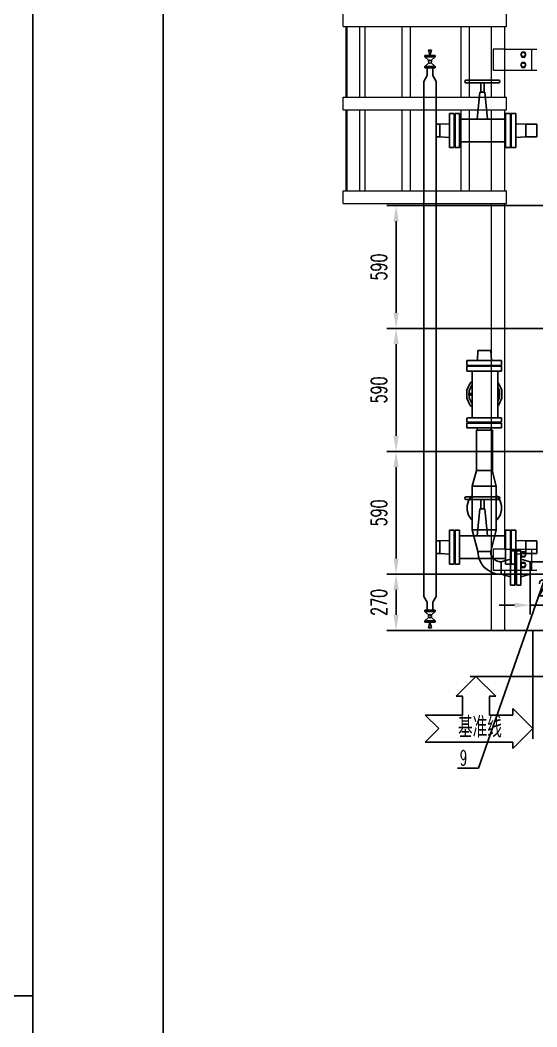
# Model space of a CAD drawing. Header units: millimetres. Extents: x 115735 to 194929, y 30422 to 45272.
# Drawn here: x 173842 to 176322, y 37698 to 42531 of the extents above; entities that cross this region are included whole.
import ezdxf

# ---------------------------------------------------------------- set-up
doc = ezdxf.new("R2010")
doc.units = ezdxf.units.MM
for name, color, linetype in [('09图框与明细表层', 4, 'Continuous'), ('2细线层', 4, 'Continuous'), ('DATA', 4, 'Continuous'), ('DIM', 3, 'Continuous')]:
    doc.layers.add(name, color=color, linetype=linetype)
doc.layers.add('ST_MA_EQUI', color=7, linetype='Continuous', lineweight=15)
doc.styles.add('HZFS', font='txt.shx', dxfattribs={"width": 0.67, "bigfont": 'HZFS.shx'})
doc.styles.add('JEREH', font='isocp.shx', dxfattribs={"width": 0.7, "bigfont": 'hzfs.shx'})
doc.styles.add('残雪', font='romans.shx', dxfattribs={"width": 0.5, "bigfont": 'hztxt.shx'})
doc.dimstyles.new('DIMSTD1-35', dxfattribs={"dimscale": 30, "dimtxt": 2.5, "dimasz": 2.5, "dimexe": 1.5, "dimexo": 0.5, "dimgap": 1.5, "dimtad": 1, "dimdec": 0, "dimrnd": 0.1, "dimdsep": 46, "dimtxsty": 'HZFS', "dimcen": 0, "dimclrd": 4, "dimclre": 4, "dimclrt": 4, "dimadec": 0, "dimazin": 0, "dimtfac": 0.5, "dimtdec": 4, "dimtmove": 0, "dimatfit": 3, "dimfxl": 1, "dimtolj": 1, "dimarcsym": 0})

# ---------------------------------------------------------------- blocks, each defined once
blk = doc.blocks.new('*D293')
at = {"color": 4, "lineweight": -2, "transparency": 16777216}
for p, q in [((176875.4, 39870.8), (175601.3, 39870.8)), ((175646.3, 39675.8), (175646.3, 39795.8)), ((176875.4, 39600.8), (175601.3, 39600.8))]:
    blk.add_line(p, q, dxfattribs=at)
at = {"color": 4, "transparency": 16777216}
for points in [[(175633.8, 39795.8), (175658.8, 39795.8), (175646.3, 39870.8)], [(175633.8, 39675.8), (175658.8, 39675.8), (175646.3, 39600.8)]]:
    blk.add_solid(points, dxfattribs=at)
at = {"layer": 'Defpoints', "color": 0, "transparency": 16777216}
for p in [(175646.3, 39870.8), (176890.4, 39870.8), (176890.4, 39600.8)]:
    blk.add_point(p, dxfattribs=at)
at = {"color": 4, "transparency": 16777216, "insert": (175563.8, 39735.8), "char_height": 75, "attachment_point": 5, "rotation": 90, "style": 'HZFS'}
blk.add_mtext('\\A1;270', dxfattribs=at)
blk = doc.blocks.new('*D294')
at = {"color": 4, "lineweight": -2, "transparency": 16777216}
for p, q in [((176944.4, 40460.3), (175601.3, 40460.3)), ((175646.3, 39945.8), (175646.3, 40385.3)), ((176944.4, 39870.8), (175601.3, 39870.8))]:
    blk.add_line(p, q, dxfattribs=at)
at = {"color": 4, "transparency": 16777216}
for points in [[(175633.8, 40385.3), (175658.8, 40385.3), (175646.3, 40460.3)], [(175633.8, 39945.8), (175658.8, 39945.8), (175646.3, 39870.8)]]:
    blk.add_solid(points, dxfattribs=at)
at = {"layer": 'Defpoints', "color": 0, "transparency": 16777216}
for p in [(175646.3, 40460.3), (176959.4, 40460.3), (176959.4, 39870.8)]:
    blk.add_point(p, dxfattribs=at)
at = {"color": 4, "transparency": 16777216, "insert": (175563.8, 40165.6), "char_height": 75, "attachment_point": 5, "rotation": 90, "style": 'HZFS'}
blk.add_mtext('\\A1;590', dxfattribs=at)
blk = doc.blocks.new('*D295')
at = {"color": 4, "lineweight": -2, "transparency": 16777216}
for p, q in [((176735.2, 41050.6), (175601.3, 41050.6)), ((175646.3, 40535.3), (175646.3, 40975.6)), ((176735.2, 40460.3), (175601.3, 40460.3))]:
    blk.add_line(p, q, dxfattribs=at)
at = {"color": 4, "transparency": 16777216}
for points in [[(175633.8, 40975.6), (175658.8, 40975.6), (175646.3, 41050.6)], [(175633.8, 40535.3), (175658.8, 40535.3), (175646.3, 40460.3)]]:
    blk.add_solid(points, dxfattribs=at)
at = {"layer": 'Defpoints', "color": 0, "transparency": 16777216}
for p in [(175646.3, 41050.6), (176750.2, 41050.6), (176750.2, 40460.3)]:
    blk.add_point(p, dxfattribs=at)
at = {"color": 4, "transparency": 16777216, "insert": (175563.8, 40755.5), "char_height": 75, "attachment_point": 5, "rotation": 90, "style": 'HZFS'}
blk.add_mtext('\\A1;590', dxfattribs=at)
blk = doc.blocks.new('*D296')
at = {"color": 4, "lineweight": -2, "transparency": 16777216}
for p, q in [((176954.6, 41640.8), (175601.3, 41640.8)), ((175646.3, 41125.6), (175646.3, 41565.8)), ((176954.6, 41050.6), (175601.3, 41050.6))]:
    blk.add_line(p, q, dxfattribs=at)
at = {"color": 4, "transparency": 16777216}
for points in [[(175633.8, 41565.8), (175658.8, 41565.8), (175646.3, 41640.8)], [(175633.8, 41125.6), (175658.8, 41125.6), (175646.3, 41050.6)]]:
    blk.add_solid(points, dxfattribs=at)
at = {"layer": 'Defpoints', "color": 0, "transparency": 16777216}
for p in [(175646.3, 41640.8), (176969.6, 41640.8), (176969.6, 41050.6)]:
    blk.add_point(p, dxfattribs=at)
at = {"color": 4, "transparency": 16777216, "insert": (175563.8, 41345.7), "char_height": 75, "attachment_point": 5, "rotation": 90, "style": 'HZFS'}
blk.add_mtext('\\A1;590', dxfattribs=at)
blk = doc.blocks.new('*D297')
at = {"color": 4, "lineweight": -2, "transparency": 16777216}
for p, q in [((176290.3, 39885.8), (176290.3, 39677.4)), ((176490.3, 39885.5), (176490.3, 39677.4)), ((176215.3, 39722.4), (176140.3, 39722.4)), ((176290.3, 39722.4), (176490.3, 39722.4)), ((176565.3, 39722.4), (176640.3, 39722.4))]:
    blk.add_line(p, q, dxfattribs=at)
at = {"color": 4, "transparency": 16777216}
for points in [[(176215.3, 39734.9), (176215.3, 39709.9), (176290.3, 39722.4)], [(176565.3, 39734.9), (176565.3, 39709.9), (176490.3, 39722.4)]]:
    blk.add_solid(points, dxfattribs=at)
at = {"layer": 'Defpoints', "color": 0, "transparency": 16777216}
for p in [(176290.3, 39900.8), (176490.3, 39900.5), (176490.3, 39722.4)]:
    blk.add_point(p, dxfattribs=at)
at = {"color": 4, "transparency": 16777216, "insert": (176390.3, 39804.9), "char_height": 75, "attachment_point": 5, "style": 'HZFS'}
blk.add_mtext('\\A1;200', dxfattribs=at)

msp = doc.modelspace()

# ---------------------------------------------------------------- linework, layer by layer
at = {"color": 8, "lineweight": -3, "ltscale": 10}
for p, q in [((175802.3, 42387.4), (175815.7, 42387.4)), ((175809, 42361.2), (175802.3, 42387.4)), ((175802.3, 42387.4), (175815.7, 42387.4)), ((175815.7, 42387.4), (175809, 42361.2)), ((175784.8, 42354.8), (175784.8, 42361.2)), ((175784.8, 42361.2), (175833.2, 42361.2)), ((175796.7, 42354.8), (175784.8, 42354.8)), ((175784.8, 42354.8), (175803.6, 42337)), ((175790.6, 42354.8), (175802.5, 42354.8)), ((175796.7, 42354.8), (175821.3, 42354.8)), ((175833.2, 42354.8), (175814.4, 42337)), ((175833.2, 42354.8), (175821.3, 42354.8)), ((175833.2, 42361.2), (175833.2, 42354.8)), ((175803.6, 42326.6), (175784.8, 42308.8)), ((175784.8, 42308.8), (175784.8, 42302.5)), ((175796.7, 42308.8), (175784.8, 42308.8)), ((175784.8, 42302.5), (175833.2, 42302.5)), ((175790.6, 42308.8), (175802.5, 42308.8)), ((175795.5, 42265.5), (175795.5, 42302.5)), ((175822.5, 42302.5), (175795.5, 42302.5)), ((175796.7, 42308.8), (175821.3, 42308.8)), ((175814.4, 42326.6), (175833.2, 42308.8)), ((175833.2, 42308.8), (175821.3, 42308.8)), ((175822.5, 42265.5), (175822.5, 42302.5)), ((175833.2, 42302.5), (175833.2, 42308.8)), ((175795.5, 42265.5), (175779, 42236.9)), ((175779, 42084.6), (175779, 42236.9)), ((175822.5, 42265.5), (175839, 42236.9)), ((175839, 42236.9), (175839, 40558.9)), ((175978.5, 42240.3), (175976.8, 42236)), ((175982.6, 42242), (175978.5, 42240.3)), ((175998.1, 42242), (175982.6, 42242)), ((176138.6, 42242), (175998.1, 42242)), ((176142.8, 42240.3), (176138.6, 42242)), ((176144.5, 42236), (176142.8, 42240.3)), ((175976.8, 42236), (175978.5, 42231.8)), ((175978.5, 42231.8), (175982.6, 42230)), ((175982.6, 42230), (176138.6, 42230)), ((176052.6, 42184.4), (176052.6, 42230)), ((176068.6, 42184.4), (176068.6, 42230)), ((176138.6, 42230), (176142.8, 42231.8)), ((176142.8, 42231.8), (176144.5, 42236)), ((176048.6, 42184.4), (176036.2, 42055.5)), ((176072.6, 42184.4), (176048.6, 42184.4)), ((176085, 42055.5), (176072.6, 42184.4)), ((175779, 39764.8), (175779, 42084.6)), ((175901.9, 42078.5), (175901.9, 42082.6)), ((175925, 42082.6), (175901.9, 42082.6)), ((175901.9, 42063.5), (175901.9, 42078.5)), ((175901.9, 42041.7), (175901.9, 42063.5)), ((175925, 42078.5), (175925, 42082.6)), ((175925, 42078.5), (175925, 42063.5)), ((175925, 42063.5), (175925, 42041.7)), ((175925, 42056.7), (175929.1, 42056.7)), ((175929.1, 42082.6), (175951, 42082.6)), ((175929.1, 42078.5), (175929.1, 42082.6)), ((175929.1, 42082.6), (175951, 42082.6)), ((175929.1, 42063.5), (175929.1, 42078.5)), ((175929.1, 42041.7), (175929.1, 42063.5)), ((175951, 42082.6), (175951, 41919)), ((176171.9, 42055.5), (175951, 42055.5)), ((176171.9, 41919), (176171.9, 42082.6)), ((176171.9, 42082.6), (176171.9, 42077.2)), ((176195, 42082.6), (176171.9, 42082.6)), ((176195, 42078.5), (176195, 42082.6)), ((176195, 42078.5), (176195, 42063.5)), ((176195, 42063.5), (176195, 42041.7)), ((176195, 42056.7), (176199.1, 42056.7)), ((176199.1, 42082.6), (176221, 42082.6)), ((176199.1, 42078.5), (176199.1, 42082.6)), ((176199.1, 42063.5), (176199.1, 42078.5)), ((176199.1, 42041.7), (176199.1, 42063.5)), ((176221, 42082.6), (176221, 42078.5)), ((176221, 42078.5), (176221, 42063.5)), ((176221, 42063.5), (176221, 42041.7)), ((175855.5, 42030.8), (175839, 42030.8)), ((175855.5, 42030.8), (175901.9, 42033.5)), ((175855.5, 42030.8), (175855.5, 41970.8)), ((175901.9, 42015.8), (175901.9, 42041.7)), ((175901.9, 41987.2), (175901.9, 42015.8)), ((175925, 42041.7), (175925, 42015.8)), ((175925, 42015.8), (175925, 41987.2)), ((175929.1, 42015.8), (175929.1, 42041.7)), ((175929.1, 41987.2), (175929.1, 42015.8)), ((176195, 42041.7), (176195, 42015.8)), ((176195, 42015.8), (176195, 41987.2)), ((176199.1, 42015.8), (176199.1, 42041.7)), ((176199.1, 41987.2), (176199.1, 42015.8)), ((176221, 42041.7), (176221, 42015.8)), ((176268.7, 42030.8), (176221, 42033.5)), ((176221, 42015.8), (176221, 41987.2)), ((176222.4, 42033.5), (176222.4, 42033.5)), ((176268.7, 41970.8), (176268.7, 42030.8)), ((176321.9, 42030.8), (176268.7, 42030.8)), ((176268.7, 42024.8), (176268.7, 42030.8)), ((176268.7, 42024.8), (176268.7, 42030.8)), ((176268.7, 42018.8), (176268.7, 42024.8)), ((176268.7, 42018.8), (176268.7, 42024.8)), ((176268.7, 42012.8), (176268.7, 42018.8)), ((176268.7, 42012.8), (176268.7, 42018.8)), ((176268.7, 42006.8), (176268.7, 42012.8)), ((176268.7, 42006.8), (176268.7, 42012.8)), ((176268.7, 42000.8), (176268.7, 42006.8)), ((176268.7, 42000.8), (176268.7, 42006.8)), ((176268.7, 41994.8), (176268.7, 42000.8)), ((176268.7, 41994.8), (176268.7, 42000.8)), ((176321.9, 42030.8), (176321.9, 41970.8)), ((175855.5, 41970.8), (175839, 41970.8)), ((175855.5, 41970.8), (175901.9, 41968.1)), ((175901.9, 41959.9), (175901.9, 41987.2)), ((175901.9, 41938.1), (175901.9, 41959.9)), ((175925, 41987.2), (175925, 41959.9)), ((175925, 41959.9), (175925, 41938.1)), ((175929.1, 41959.9), (175929.1, 41987.2)), ((175929.1, 41938.1), (175929.1, 41959.9)), ((176195, 41987.2), (176195, 41959.9)), ((176195, 41959.9), (176195, 41938.1)), ((176199.1, 41959.9), (176199.1, 41987.2)), ((176199.1, 41938.1), (176199.1, 41959.9)), ((176221, 41987.2), (176221, 41959.9)), ((176221, 41968.1), (176268.7, 41970.8)), ((176221, 41959.9), (176221, 41938.1)), ((176268.7, 41988.8), (176268.7, 41994.8)), ((176268.7, 41988.8), (176268.7, 41994.8)), ((176268.7, 41982.8), (176268.7, 41988.8)), ((176268.7, 41982.8), (176268.7, 41988.8)), ((176268.7, 41976.8), (176268.7, 41982.8)), ((176268.7, 41976.8), (176268.7, 41982.8)), ((176268.7, 41970.8), (176268.7, 41976.8)), ((176268.7, 41970.8), (176268.7, 41976.8)), ((176321.9, 41970.8), (176268.7, 41970.8)), ((175901.9, 41924.5), (175901.9, 41938.1)), ((175901.9, 41919), (175901.9, 41924.5)), ((175925, 41919), (175901.9, 41919)), ((175929.1, 41946.3), (175925, 41946.3)), ((175925, 41938.1), (175925, 41924.5)), ((175925, 41924.5), (175925, 41919)), ((175929.1, 41924.5), (175929.1, 41938.1)), ((175929.1, 41924.5), (175929.1, 41919)), ((175929.1, 41919), (175951, 41919)), ((176171.9, 41946.1), (175951, 41946.1)), ((176195, 41919), (176171.9, 41919)), ((176199.1, 41946.3), (176195, 41946.3)), ((176195, 41938.1), (176195, 41924.5)), ((176195, 41924.5), (176195, 41919)), ((176199.1, 41924.5), (176199.1, 41938.1)), ((176199.1, 41924.5), (176199.1, 41919)), ((176199.1, 41919), (176221, 41919)), ((176221, 41938.1), (176221, 41924.5)), ((176221, 41924.5), (176221, 41919)), ((175839, 39764.8), (175839, 40558.9)), ((175978.5, 40240.3), (175976.8, 40236)), ((175976.8, 40236), (175978.5, 40231.8)), ((175982.6, 40242), (175978.5, 40240.3)), ((175978.5, 40231.8), (175982.6, 40230)), ((175998.1, 40242), (175982.6, 40242)), ((175982.6, 40230), (176138.6, 40230)), ((176138.6, 40242), (175998.1, 40242)), ((176052.6, 40184.4), (176052.6, 40230)), ((176068.6, 40184.4), (176068.6, 40230)), ((176142.8, 40240.3), (176138.6, 40242)), ((176138.6, 40230), (176142.8, 40231.8)), ((176144.5, 40236), (176142.8, 40240.3)), ((176142.8, 40231.8), (176144.5, 40236)), ((176048.6, 40184.4), (176036.2, 40055.5)), ((176072.6, 40184.4), (176048.6, 40184.4)), ((176085, 40055.5), (176072.6, 40184.4)), ((175901.9, 40078.6), (175901.9, 40082.6)), ((175925, 40082.6), (175901.9, 40082.6)), ((175901.9, 40063.6), (175901.9, 40078.6)), ((175901.9, 40041.7), (175901.9, 40063.6)), ((175925, 40078.6), (175925, 40082.6)), ((175925, 40078.6), (175925, 40063.6)), ((175925, 40063.6), (175925, 40041.7)), ((175929.1, 40082.6), (175951, 40082.6)), ((175929.1, 40078.6), (175929.1, 40082.6)), ((175929.1, 40082.6), (175951, 40082.6)), ((175929.1, 40063.6), (175929.1, 40078.6)), ((175929.1, 40041.7), (175929.1, 40063.6)), ((175951, 40082.6), (175951, 39919)), ((176171.9, 39919), (176171.9, 40082.6)), ((176171.9, 40082.6), (176171.9, 40077.2)), ((176195, 40082.6), (176171.9, 40082.6)), ((176195, 40078.6), (176195, 40082.6)), ((176195, 40078.6), (176195, 40063.6)), ((176195, 40063.6), (176195, 40041.7)), ((176199.1, 40082.6), (176221, 40082.6)), ((176199.1, 40078.6), (176199.1, 40082.6)), ((176199.1, 40063.6), (176199.1, 40078.6)), ((176199.1, 40041.7), (176199.1, 40063.6)), ((176221, 40082.6), (176221, 40078.6)), ((176221, 40078.6), (176221, 40063.6)), ((176221, 40063.6), (176221, 40041.7)), ((175855.5, 40030.8), (175839, 40030.8)), ((175855.5, 40030.8), (175901.9, 40033.6)), ((175855.5, 40030.8), (175855.5, 39970.8)), ((175901.9, 40015.8), (175901.9, 40041.7)), ((175901.9, 39987.2), (175901.9, 40015.8)), ((175925, 40056.7), (175929.1, 40056.7)), ((175925, 40041.7), (175925, 40015.8)), ((175925, 40015.8), (175925, 39987.2)), ((175929.1, 40015.8), (175929.1, 40041.7)), ((175929.1, 39987.2), (175929.1, 40015.8)), ((176171.9, 40055.5), (175951, 40055.5)), ((176195, 40056.7), (176199.1, 40056.7)), ((176195, 40041.7), (176195, 40015.8)), ((176195, 40015.8), (176195, 39987.2)), ((176199.1, 40015.8), (176199.1, 40041.7)), ((176199.1, 39987.2), (176199.1, 40015.8)), ((176221, 40041.7), (176221, 40015.8)), ((176268.7, 40030.8), (176221, 40033.6)), ((176221, 40015.8), (176221, 39987.2)), ((176222.4, 40033.6), (176222.4, 40033.5)), ((176268.7, 39970.8), (176268.7, 40030.8)), ((176321.9, 40030.8), (176268.7, 40030.8)), ((176268.7, 40024.8), (176268.7, 40030.8)), ((176268.7, 40024.8), (176268.7, 40030.8)), ((176268.7, 40018.8), (176268.7, 40024.8)), ((176268.7, 40018.8), (176268.7, 40024.8)), ((176268.7, 40012.8), (176268.7, 40018.8)), ((176268.7, 40012.8), (176268.7, 40018.8)), ((176321.9, 40030.8), (176321.9, 39970.8)), ((175855.5, 39970.8), (175839, 39970.8)), ((175855.5, 39970.8), (175901.9, 39968.1)), ((175901.9, 39959.9), (175901.9, 39987.2)), ((175925, 39987.2), (175925, 39959.9)), ((175929.1, 39959.9), (175929.1, 39987.2)), ((176195, 39987.2), (176195, 39959.9)), ((176199.1, 39959.9), (176199.1, 39987.2)), ((176221, 39987.2), (176221, 39946.8)), ((176221, 39968.1), (176268.7, 39970.8)), ((176268.7, 40006.8), (176268.7, 40012.8)), ((176268.7, 40006.8), (176268.7, 40012.8)), ((176268.7, 40000.8), (176268.7, 40006.8)), ((176268.7, 40000.8), (176268.7, 40006.8)), ((176268.7, 39994.8), (176268.7, 40000.8)), ((176268.7, 39994.8), (176268.7, 40000.8)), ((176268.7, 39988.8), (176268.7, 39994.8)), ((176268.7, 39988.8), (176268.7, 39994.8)), ((176268.7, 39982.8), (176268.7, 39988.8)), ((176268.7, 39982.8), (176268.7, 39988.8)), ((176268.7, 39976.8), (176268.7, 39982.8)), ((176268.7, 39976.8), (176268.7, 39982.8)), ((176268.7, 39970.8), (176268.7, 39976.8)), ((176268.7, 39970.8), (176268.7, 39976.8)), ((176321.9, 39970.8), (176268.7, 39970.8)), ((175901.9, 39938.1), (175901.9, 39959.9)), ((175901.9, 39924.5), (175901.9, 39938.1)), ((175901.9, 39919), (175901.9, 39924.5)), ((175925, 39919), (175901.9, 39919)), ((175925, 39959.9), (175925, 39938.1)), ((175929.1, 39946.3), (175925, 39946.3)), ((175925, 39938.1), (175925, 39924.5)), ((175925, 39924.5), (175925, 39919)), ((175929.1, 39938.1), (175929.1, 39959.9)), ((175929.1, 39924.5), (175929.1, 39938.1)), ((175929.1, 39924.5), (175929.1, 39919)), ((175929.1, 39919), (175951, 39919)), ((176171.9, 39946.1), (175951, 39946.1)), ((176195, 39919), (176171.9, 39919)), ((176195, 39959.9), (176195, 39938.1)), ((176199.1, 39946.3), (176195, 39946.3)), ((176199.1, 39938.1), (176199.1, 39959.9)), ((176199.1, 39924.5), (176199.1, 39938.1)), ((176199.1, 39924.5), (176199.1, 39919)), ((176199.1, 39919), (176221, 39919)), ((175795.5, 39736.2), (175779, 39764.8)), ((175795.5, 39736.2), (175795.5, 39699.2)), ((175822.5, 39736.2), (175839, 39764.8)), ((175822.5, 39736.2), (175822.5, 39699.2)), ((175784.8, 39699.2), (175833.2, 39699.2)), ((175784.8, 39692.9), (175784.8, 39699.2)), ((175796.7, 39692.9), (175784.8, 39692.9)), ((175803.6, 39675), (175784.8, 39692.9)), ((175790.6, 39692.9), (175802.5, 39692.9)), ((175822.5, 39699.2), (175795.5, 39699.2)), ((175796.7, 39692.9), (175821.3, 39692.9)), ((175814.4, 39675), (175833.2, 39692.9)), ((175833.2, 39692.9), (175821.3, 39692.9)), ((175833.2, 39699.2), (175833.2, 39692.9)), ((175784.8, 39646.8), (175803.6, 39664.7)), ((175796.7, 39646.8), (175784.8, 39646.8)), ((175784.8, 39646.8), (175784.8, 39640.5)), ((175784.8, 39640.5), (175833.2, 39640.5)), ((175790.6, 39646.8), (175802.5, 39646.8)), ((175796.7, 39646.8), (175821.3, 39646.8)), ((175809, 39640.5), (175802.3, 39614.3)), ((175815.7, 39614.3), (175809, 39640.5)), ((175833.2, 39646.8), (175814.4, 39664.7)), ((175833.2, 39646.8), (175821.3, 39646.8)), ((175833.2, 39640.5), (175833.2, 39646.8)), ((175802.3, 39614.3), (175815.7, 39614.3)), ((175802.3, 39614.3), (175815.7, 39614.3))]:
    msp.add_line(p, q, dxfattribs=at)
at = {"color": 0, "lineweight": -3, "ltscale": 10}
for p, q in [((176039, 40944.5), (176036.5, 40896.7)), ((176045.1, 40944.5), (176039, 40944.5)), ((176045.1, 40944.5), (176039, 40944.5)), ((176051.2, 40944.5), (176045.1, 40944.5)), ((176051.2, 40944.5), (176045.1, 40944.5)), ((176057.3, 40944.5), (176051.2, 40944.5)), ((176057.3, 40944.5), (176051.2, 40944.5)), ((176063.5, 40944.5), (176057.3, 40944.5)), ((176063.5, 40944.5), (176057.3, 40944.5)), ((176069.6, 40944.5), (176063.5, 40944.5)), ((176069.6, 40944.5), (176063.5, 40944.5)), ((176075.7, 40944.5), (176069.6, 40944.5)), ((176075.7, 40944.5), (176069.6, 40944.5)), ((176081.8, 40944.5), (176075.7, 40944.5)), ((176081.8, 40944.5), (176075.7, 40944.5)), ((176088, 40944.5), (176081.8, 40944.5)), ((176088, 40944.5), (176081.8, 40944.5)), ((176094.1, 40944.5), (176088, 40944.5)), ((176094.1, 40944.5), (176088, 40944.5)), ((176100.2, 40944.5), (176094.1, 40944.5)), ((176100.2, 40944.5), (176094.1, 40944.5)), ((176103.9, 40896.7), (176100.2, 40944.5)), ((175986.3, 40873.4), (175986.3, 40896.7)), ((175986.3, 40896.7), (175990, 40896.7)), ((175990, 40896.7), (175999.8, 40896.7)), ((175999.8, 40896.7), (176015.7, 40896.7)), ((176015.7, 40896.7), (176035.3, 40896.7)), ((176035.3, 40896.7), (176058.6, 40896.7)), ((176058.6, 40896.7), (176063.5, 40896.7)), ((176063.5, 40896.7), (176081.8, 40896.7)), ((176081.8, 40896.7), (176105.1, 40896.7)), ((176105.1, 40896.7), (176124.7, 40896.7)), ((176124.7, 40896.7), (176140.6, 40896.7)), ((176140.6, 40896.7), (176150.4, 40896.7)), ((176150.4, 40896.7), (176152.9, 40896.7)), ((176152.9, 40873.4), (176152.9, 40896.7)), ((175990, 40873.4), (175986.3, 40873.4)), ((175990, 40869.8), (175986.3, 40869.8)), ((175986.3, 40869.8), (175986.3, 40846.5)), ((176035.3, 40846.5), (175986.3, 40846.5)), ((175999.8, 40873.4), (175990, 40873.4)), ((175990, 40869.8), (175999.8, 40869.8)), ((176015.7, 40873.4), (175999.8, 40873.4)), ((175999.8, 40869.8), (176015.7, 40869.8)), ((176011.5, 40846.5), (176011.5, 40622.4)), ((176013.3, 40869.8), (176013.3, 40873.4)), ((176035.3, 40873.4), (176015.7, 40873.4)), ((176015.7, 40869.8), (176035.3, 40869.8)), ((176058.6, 40873.4), (176035.3, 40873.4)), ((176035.3, 40869.8), (176058.6, 40869.8)), ((176058.6, 40846.5), (176035.3, 40846.5)), ((176063.5, 40873.4), (176058.6, 40873.4)), ((176058.6, 40869.8), (176063.5, 40869.8)), ((176063.5, 40846.5), (176058.6, 40846.5)), ((176081.8, 40873.4), (176063.5, 40873.4)), ((176063.5, 40869.8), (176081.8, 40869.8)), ((176081.8, 40846.5), (176063.5, 40846.5)), ((176105.1, 40873.4), (176081.8, 40873.4)), ((176081.8, 40869.8), (176105.1, 40869.8)), ((176105.1, 40846.5), (176081.8, 40846.5)), ((176124.7, 40873.4), (176105.1, 40873.4)), ((176105.1, 40869.8), (176124.7, 40869.8)), ((176124.7, 40846.5), (176105.1, 40846.5)), ((176140.6, 40873.4), (176124.7, 40873.4)), ((176124.7, 40869.8), (176140.6, 40869.8)), ((176140.6, 40846.5), (176124.7, 40846.5)), ((176125.9, 40873.4), (176125.9, 40869.8)), ((176133.8, 40846.5), (176133.8, 40622.4)), ((176150.4, 40873.4), (176140.6, 40873.4)), ((176140.6, 40869.8), (176150.4, 40869.8)), ((176150.4, 40846.5), (176140.6, 40846.5)), ((176150.4, 40873.4), (176152.9, 40873.4)), ((176150.4, 40869.8), (176152.9, 40869.8)), ((176150.4, 40846.5), (176151.6, 40846.5)), ((176152.9, 40869.8), (176152.9, 40846.5)), ((176002.2, 40788.8), (175985.6, 40754.2)), ((176011.5, 40796.2), (176002.2, 40788.8)), ((176137, 40788.8), (176133.8, 40791.3)), ((176153.6, 40754.2), (176137, 40788.8)), ((175985.6, 40715.9), (175985.6, 40754.2)), ((175985.6, 40754.2), (175985.6, 40715.9)), ((175986.7, 40756.6), (175989.7, 40762.9)), ((175997.1, 40738.9), (175996.2, 40737.9)), ((175996.2, 40737.9), (175997.1, 40738.9)), ((176011.5, 40781.4), (175997.1, 40751.6)), ((175998.5, 40754.6), (175997.1, 40751.6)), ((175997.1, 40751.6), (175997.1, 40738.9)), ((175997.1, 40751.6), (175997.1, 40738.9)), ((175997.1, 40738.9), (176011.5, 40738.9)), ((175997.1, 40738.9), (176011.5, 40738.9)), ((176133.8, 40768.7), (176142.1, 40751.6)), ((176142.1, 40738.9), (176133.8, 40738.9)), ((176133.8, 40738.9), (176142.1, 40738.9)), ((176142.1, 40751.6), (176135.4, 40765.4)), ((176142.1, 40738.9), (176142.1, 40751.6)), ((176142.1, 40751.6), (176142.1, 40738.9)), ((176143, 40737.9), (176142.1, 40738.9)), ((176142.1, 40738.9), (176143, 40737.9)), ((176148.2, 40765.4), (176153.6, 40754.2)), ((176153.6, 40754.2), (176153.6, 40715.9)), ((176153.6, 40715.9), (176153.6, 40754.2)), ((176002.2, 40681.3), (175985.6, 40715.9)), ((175986.7, 40713.5), (175989.7, 40707.3)), ((175996.2, 40737.9), (175995.7, 40735.1)), ((175995.7, 40735.1), (175996.2, 40737.9)), ((175995.7, 40735.1), (175996.2, 40732.2)), ((175996.2, 40732.2), (175995.7, 40735.1)), ((175996.2, 40732.2), (175997.1, 40731.3)), ((175997.1, 40731.3), (175996.2, 40732.2)), ((175997.1, 40718.5), (175997.1, 40731.3)), ((175997.1, 40731.3), (176011.5, 40731.3)), ((175997.1, 40718.5), (175997.1, 40731.3)), ((175997.1, 40731.3), (176011.5, 40731.3)), ((176011.5, 40688.7), (175997.1, 40718.5)), ((175998.5, 40715.5), (175997.1, 40718.5)), ((176133.8, 40731.3), (176142.1, 40731.3)), ((176142.1, 40731.3), (176133.8, 40731.3)), ((176133.8, 40701.4), (176142.1, 40718.5)), ((176142.1, 40718.5), (176135.4, 40704.8)), ((176153.6, 40715.9), (176137, 40681.3)), ((176142.1, 40731.3), (176143, 40732.2)), ((176143, 40732.2), (176142.1, 40731.3)), ((176142.1, 40718.5), (176142.1, 40731.3)), ((176142.1, 40731.3), (176142.1, 40718.5)), ((176143.5, 40735.1), (176143, 40737.9)), ((176143, 40737.9), (176143.5, 40735.1)), ((176143, 40732.2), (176143.5, 40735.1)), ((176143.5, 40735.1), (176143, 40732.2)), ((176148.2, 40704.8), (176153.6, 40715.9)), ((176011.5, 40674), (176002.2, 40681.3)), ((176137, 40681.3), (176133.8, 40678.9)), ((175986.3, 40600.4), (175986.3, 40622.4)), ((175999.8, 40600.4), (175986.3, 40600.4)), ((175990, 40595.5), (175986.3, 40595.5)), ((175986.3, 40595.5), (175986.3, 40573.4)), ((175997.8, 40622.4), (175988.8, 40622.4)), ((175990, 40622.4), (175999.8, 40622.4)), ((175990, 40622.4), (175991.2, 40622.4)), ((175990, 40595.5), (175999.8, 40595.5)), ((176006.9, 40622.4), (175997.8, 40622.4)), ((175999.8, 40622.4), (176015.7, 40622.4)), ((176015.7, 40600.4), (175999.8, 40600.4)), ((175999.8, 40595.5), (176015.7, 40595.5)), ((176016, 40622.4), (176006.9, 40622.4)), ((176013.3, 40595.5), (176013.3, 40600.4)), ((176015.7, 40622.4), (176035.3, 40622.4)), ((176035.3, 40600.4), (176015.7, 40600.4)), ((176015.7, 40595.5), (176035.3, 40595.5)), ((176025, 40622.4), (176016, 40622.4)), ((176034.1, 40622.4), (176025, 40622.4)), ((176043.1, 40622.4), (176034.1, 40622.4)), ((176035.3, 40622.4), (176058.6, 40622.4)), ((176058.6, 40600.4), (176035.3, 40600.4)), ((176035.3, 40595.5), (176058.6, 40595.5)), ((176052.2, 40622.4), (176043.1, 40622.4)), ((176061.3, 40622.4), (176052.2, 40622.4)), ((176058.6, 40622.4), (176081.8, 40622.4)), ((176081.8, 40600.4), (176058.6, 40600.4)), ((176058.6, 40595.5), (176081.8, 40595.5)), ((176070.3, 40622.4), (176061.3, 40622.4)), ((176079.4, 40622.4), (176070.3, 40622.4)), ((176081.8, 40622.4), (176105.1, 40622.4)), ((176105.1, 40600.4), (176081.8, 40600.4)), ((176081.8, 40595.5), (176105.1, 40595.5)), ((176105.1, 40622.4), (176124.7, 40622.4)), ((176124.7, 40600.4), (176105.1, 40600.4)), ((176105.1, 40595.5), (176124.7, 40595.5)), ((176124.7, 40622.4), (176140.6, 40622.4)), ((176140.6, 40600.4), (176124.7, 40600.4)), ((176124.7, 40595.5), (176140.6, 40595.5)), ((176125.9, 40600.4), (176125.9, 40595.5)), ((176140.6, 40622.4), (176150.4, 40622.4)), ((176150.4, 40600.4), (176140.6, 40600.4)), ((176140.6, 40595.5), (176150.4, 40595.5)), ((176150.4, 40622.4), (176151.6, 40622.4)), ((176150.4, 40600.4), (176152.9, 40600.4)), ((176150.4, 40595.5), (176152.9, 40595.5)), ((176152.9, 40600.4), (176152.9, 40622.4)), ((176152.9, 40595.5), (176152.9, 40573.4)), ((175990, 40573.4), (175986.3, 40573.4)), ((175999.8, 40573.4), (175990, 40573.4)), ((176015.7, 40573.4), (175999.8, 40573.4)), ((176035.3, 40573.4), (176015.7, 40573.4)), ((176031.6, 40562.4), (176108.8, 40562.4)), ((176031.6, 40562.4), (176036.2, 40562.4)), ((176031.6, 40558.7), (176031.6, 40562.4)), ((176031.6, 40546.5), (176031.6, 40558.7)), ((176031.6, 40526.9), (176031.6, 40546.5)), ((176057.3, 40573.4), (176034.1, 40573.4)), ((176035.3, 40573.4), (176036.2, 40562.4)), ((176080.6, 40573.4), (176057.3, 40573.4)), ((176103.9, 40573.4), (176080.6, 40573.4)), ((176102.1, 40562.4), (176102.7, 40573.4)), ((176102.1, 40562.4), (176108.8, 40562.4)), ((176124.7, 40573.4), (176103.9, 40573.4)), ((176108.8, 40562.4), (176108.8, 40369.1)), ((176140.6, 40573.4), (176124.7, 40573.4)), ((176150.4, 40573.4), (176140.6, 40573.4)), ((176152.9, 40573.4), (176150.4, 40573.4)), ((176031.6, 40503.6), (176031.6, 40526.9)), ((176031.6, 40475.5), (176031.6, 40503.6)), ((176031.6, 40447.3), (176031.6, 40475.5)), ((176031.6, 40419.2), (176031.6, 40447.3)), ((176031.6, 40395.9), (176031.6, 40419.2)), ((176012, 40294.3), (176031.6, 40369.1)), ((176031.6, 40376.3), (176031.6, 40395.9)), ((176031.6, 40369.1), (176031.6, 40376.3)), ((176031.6, 40369.1), (176108.8, 40369.1)), ((176127.1, 40294.3), (176107.6, 40369.1)), ((176012, 40131.4), (176012, 40294.3)), ((176025.5, 40294.3), (176012, 40294.3)), ((176015.7, 40294.3), (176025.5, 40294.3)), ((176025.5, 40294.3), (176041.4, 40294.3)), ((176036.5, 40294.3), (176025.5, 40294.3)), ((176047.6, 40294.3), (176036.5, 40294.3)), ((176041.4, 40294.3), (176059.8, 40294.3)), ((176058.6, 40294.3), (176047.6, 40294.3)), ((176069.6, 40294.3), (176058.6, 40294.3)), ((176080.6, 40294.3), (176069.6, 40294.3)), ((176079.4, 40294.3), (176099, 40294.3)), ((176091.6, 40294.3), (176080.6, 40294.3)), ((176102.7, 40294.3), (176091.6, 40294.3)), ((176099, 40294.3), (176113.7, 40294.3)), ((176113.7, 40294.3), (176102.7, 40294.3)), ((176113.7, 40294.3), (176124.7, 40294.3)), ((176124.7, 40294.3), (176113.7, 40294.3)), ((176124.7, 40294.3), (176127.1, 40294.3)), ((176124.7, 40294.3), (176127.1, 40294.3)), ((176127.1, 40294.3), (176127.1, 40131.4)), ((175993.7, 40223.2), (175987.6, 40201.2)), ((175993.7, 40223.2), (176007.1, 40244.1)), ((176007.1, 40244.1), (176012, 40248)), ((176127.1, 40248.9), (176133.3, 40244.1)), ((176133.3, 40244.1), (176145.5, 40223.2)), ((176145.5, 40223.2), (176152.9, 40201.2)), ((175987.6, 40201.2), (175987.6, 40177.9)), ((175987.6, 40177.9), (175993.7, 40154.7)), ((176152.9, 40177.9), (176145.5, 40154.7)), ((176152.9, 40201.2), (176152.9, 40177.9)), ((176007.1, 40135.1), (175993.7, 40154.7)), ((176012, 40130.8), (176007.1, 40135.1)), ((176012, 40083.6), (176012, 40131.4)), ((176133.3, 40135.1), (176127.1, 40129.8)), ((176127.1, 40083.6), (176127.1, 40131.4)), ((176145.5, 40154.7), (176133.3, 40135.1)), ((176014.5, 40083.6), (176012, 40083.6)), ((176012, 40083.6), (176039, 39980.8)), ((176014.5, 40083.6), (176021.8, 40083.6)), ((176025.5, 40083.6), (176015.7, 40083.6)), ((176021.8, 40083.6), (176031.6, 40083.6)), ((176041.4, 40083.6), (176025.5, 40083.6)), ((176031.6, 40083.6), (176046.3, 40083.6)), ((176059.8, 40083.6), (176041.4, 40083.6)), ((176046.3, 40083.6), (176062.2, 40083.6)), ((176079.4, 40083.6), (176059.8, 40083.6)), ((176062.2, 40083.6), (176078.2, 40083.6)), ((176078.2, 40083.6), (176094.1, 40083.6)), ((176099, 40083.6), (176079.4, 40083.6)), ((176094.1, 40083.6), (176107.6, 40083.6)), ((176113.7, 40083.6), (176099, 40083.6)), ((176127.1, 40083.6), (176100.2, 39980.8)), ((176113.7, 40083.6), (176127.1, 40083.6)), ((176039.7, 39968.5), (176039, 39980.8)), ((176039, 39980.8), (176042.3, 39980.8)), ((176041.7, 39956.2), (176039.7, 39968.5)), ((176047.3, 39980.8), (176041.4, 39980.8)), ((176041.8, 39980.8), (176050.3, 39980.8)), ((176047.9, 39980.8), (176041.8, 39980.8)), ((176051.9, 39980.8), (176042.3, 39980.8)), ((176053.2, 39980.8), (176047.3, 39980.8)), ((176055.2, 39980.8), (176047.9, 39980.8)), ((176059.1, 39980.8), (176053.2, 39980.8)), ((176058.7, 39980.8), (176054, 39980.8)), ((176063.8, 39980.8), (176055.2, 39980.8)), ((176063.3, 39980.8), (176058.7, 39980.8)), ((176064.9, 39980.8), (176059.1, 39980.8)), ((176067.9, 39980.8), (176063.3, 39980.8)), ((176070.8, 39980.8), (176064.9, 39980.8)), ((176074.5, 39980.8), (176065.9, 39980.8)), ((176072.5, 39980.8), (176067.9, 39980.8)), ((176076.7, 39980.8), (176070.8, 39980.8)), ((176077.1, 39980.8), (176072.5, 39980.8)), ((176083.1, 39980.8), (176074.5, 39980.8)), ((176082.6, 39980.8), (176076.7, 39980.8)), ((176081.7, 39980.8), (176077.1, 39980.8)), ((176086.4, 39980.8), (176081.7, 39980.8)), ((176088.5, 39980.8), (176082.6, 39980.8)), ((176090.4, 39980.8), (176083.1, 39980.8)), ((176091, 39980.8), (176086.4, 39980.8)), ((176094.3, 39980.8), (176088.5, 39980.8)), ((176090.4, 39980.8), (176099, 39980.8)), ((176095.3, 39980.8), (176090.4, 39980.8)), ((176095.6, 39980.8), (176091, 39980.8)), ((176096.9, 39980.8), (176093.2, 39980.8)), ((176100.2, 39980.8), (176094.3, 39980.8)), ((176100.2, 39980.8), (176095.6, 39980.8)), ((176100.2, 39980.8), (176099, 39980.8)), ((176100.2, 39980.8), (176100.2, 39975.5)), ((176100.3, 39975.2), (176101.2, 39969.6)), ((176101.2, 39969.6), (176102.8, 39964.3)), ((176215.8, 39983.3), (176194.8, 39983.3)), ((176194.8, 39983.3), (176194.8, 39818.3)), ((176215.8, 39900.8), (176215.8, 39983.3)), ((176224.3, 39983.3), (176224.3, 39926.3)), ((176224.3, 39983.3), (176224.3, 39926.3)), ((176245.3, 39983.3), (176224.3, 39983.3)), ((176245.3, 39864.1), (176245.3, 39983.3)), ((176045.2, 39944.4), (176041.7, 39956.2)), ((176049.9, 39933.1), (176045.2, 39944.4)), ((176055.9, 39922.3), (176049.9, 39933.1)), ((176059.9, 39916.5), (176055.9, 39922.3)), ((176102.8, 39964.3), (176104.8, 39959.1)), ((176104.8, 39959.1), (176107.7, 39954.2)), ((176107.7, 39954.2), (176110.8, 39949.6)), ((176110.8, 39949.6), (176114.6, 39945.5)), ((176114.6, 39945.5), (176118.8, 39941.8)), ((176118.8, 39941.8), (176123.3, 39938.4)), ((176123.3, 39938.4), (176128.2, 39935.7)), ((176128.2, 39935.7), (176133.3, 39933.7)), ((176133.3, 39933.7), (176138.9, 39932.2)), ((176138.9, 39932.2), (176144.3, 39931)), ((176149.8, 39930.8), (176144.3, 39931)), ((176149.8, 39930.8), (176194.8, 39942.8)), ((176149.8, 39870.8), (176149.8, 39930.8)), ((176149.8, 39870.8), (176149.8, 39930.8)), ((176194.8, 39942.8), (176194.8, 39858.8)), ((176194.8, 39880.3), (176194.8, 39922.3)), ((176195, 39938.1), (176195, 39924.5)), ((176195, 39924.5), (176195, 39919)), ((176217.8, 39946.8), (176215.8, 39946.8)), ((176215.8, 39946.8), (176215.8, 39854.8)), ((176222.3, 39946.8), (176217.8, 39946.8)), ((176217.8, 39946.8), (176217.8, 39854.8)), ((176217.8, 39900.8), (176217.8, 39946.8)), ((176217.8, 39854.8), (176217.8, 39946.8)), ((176217.8, 39930.8), (176217.8, 39870.8)), ((176221, 39946.8), (176221, 39924.5)), ((176221, 39924.5), (176221, 39919)), ((176222.3, 39854.8), (176222.3, 39946.8)), ((176224.3, 39946.8), (176222.3, 39946.8)), ((176222.3, 39870.8), (176222.3, 39930.8)), ((176222.3, 39926.3), (176222.3, 39910.3)), ((176224.3, 39860.1), (176224.3, 39952.1)), ((176224.3, 39854.8), (176224.3, 39946.8)), ((176224.3, 39854.8), (176224.3, 39946.8)), ((176245.3, 39858.8), (176245.3, 39942.8)), ((176245.3, 39942.8), (176290.3, 39930.8)), ((176245.3, 39818.3), (176245.3, 39942.8)), ((176245.3, 39942.8), (176290.3, 39930.8)), ((176290.3, 39930.8), (176321.9, 39930.8)), ((176290.3, 39870.8), (176290.3, 39930.8)), ((176062.1, 39913.7), (176059.9, 39916.5)), ((176069.7, 39904), (176062.1, 39913.7)), ((176074.7, 39899.4), (176069.7, 39904)), ((176084.4, 39892), (176074.7, 39899.4)), ((176095.5, 39885.4), (176084.4, 39892)), ((176101.2, 39881.8), (176095.5, 39885.4)), ((176112.6, 39877.1), (176101.2, 39881.8)), ((176124.6, 39873.5), (176112.6, 39877.1)), ((176124.6, 39873.5), (176136.7, 39871.5)), ((176136.7, 39871.5), (176149.8, 39870.8)), ((176194.8, 39858.8), (176149.8, 39870.8)), ((176217.8, 39854.8), (176217.8, 39870.8)), ((176222.3, 39900.8), (176222.3, 39854.8)), ((176224.3, 39910.3), (176224.3, 39901.3)), ((176224.3, 39910.3), (176224.3, 39901.3)), ((176224.3, 39906.1), (176224.3, 39823.6)), ((176224.3, 39900.8), (176224.3, 39818.3)), ((176290.3, 39870.8), (176245.3, 39858.8)), ((176290.3, 39870.8), (176245.3, 39858.8)), ((176290.3, 39870.8), (176321.9, 39870.8)), ((176215.8, 39854.8), (176217.8, 39854.8)), ((176215.8, 39818.3), (176215.8, 39854.8)), ((176222.3, 39854.8), (176217.8, 39854.8)), ((176222.3, 39854.8), (176224.3, 39854.8)), ((176222.3, 39854.8), (176224.3, 39854.8)), ((176194.8, 39818.3), (176215.8, 39818.3)), ((176224.3, 39818.3), (176245.3, 39818.3)), ((176224.3, 39818.3), (176245.3, 39818.3))]:
    msp.add_line(p, q, dxfattribs=at)
at = {"color": 4}
for p, q in [((176290.3, 39930.8), (176490.3, 39930.8)), ((176290.3, 39870.8), (176490.3, 39870.8))]:
    msp.add_line(p, q, dxfattribs=at)
at = {"color": 8}
for p, q in [((176101.9, 39600.8), (176166.9, 39600.8)), ((176301.9, 39580.8), (176301.9, 39600.8)), ((176301.9, 39580.8), (176301.9, 39080.8)), ((176351.5, 39380.8), (176001.9, 39380.8))]:
    msp.add_line(p, q, dxfattribs=at)
at = {"color": 8, "lineweight": -3, "ltscale": 10}
for centre in [(175809, 42331.8), (175809, 39669.8)]:
    msp.add_circle(centre, 7.48, dxfattribs=at)
at = {"layer": '09图框与明细表层', "color": 4}
for p, q in [((173903.9, 45271.8), (173903.9, 30421.8)), ((174528.9, 45021.8), (174528.9, 30671.8))]:
    msp.add_line(p, q, dxfattribs=at)
at = {"layer": '2细线层'}
for p in [(173903.9, 45271.8), (163391.4, 37846.8)]:
    msp.add_line(p, (173903.9, 37846.8), dxfattribs=at)
at = {"layer": 'DATA', "color": 8, "ltscale": 10}
for p, q in [((175934, 39285.2), (176029.6, 39380.8)), ((176029.6, 39380.8), (176125.2, 39285.2)), ((175964.7, 39285.2), (175934, 39285.2)), ((175964.7, 39195), (175964.7, 39285.2)), ((176094.6, 39285.2), (176094.6, 39195)), ((176125.2, 39285.2), (176094.6, 39285.2)), ((175785.9, 39195), (175850.9, 39130.1)), ((175964.7, 39195), (175785.9, 39195)), ((176094.6, 39195), (176206.3, 39195)), ((176206.3, 39225.7), (176301.9, 39130.1)), ((176206.3, 39195), (176206.3, 39225.7)), ((175850.9, 39130.1), (175785.9, 39065.1)), ((176301.9, 39130.1), (176206.3, 39034.5)), ((176206.3, 39065.1), (175785.9, 39065.1)), ((176206.3, 39034.5), (176206.3, 39065.1))]:
    msp.add_line(p, q, dxfattribs=at)
at = {"layer": 'DIM', "ltscale": 80}
for q in [(176373.8, 39892.7), (175941.8, 38940.4)]:
    msp.add_line((176041.8, 38940.4), q, dxfattribs=at)
at = {"layer": 'ST_MA_EQUI', "color": 8}
for p, q in [((175391.9, 42500.8), (175391.9, 42560.8)), ((176176.9, 42500.8), (176176.9, 42560.8)), ((175391.9, 42500.8), (176176.9, 42500.8)), ((175406.9, 42321.8), (175406.9, 42500.8)), ((175406.9, 42160.8), (175406.9, 42500.8)), ((175411.9, 42321.8), (175411.9, 42500.8)), ((175411.9, 42160.8), (175411.9, 42500.8)), ((175472.5, 42321.8), (175472.5, 42500.8)), ((175472.5, 42160.8), (175472.5, 42500.8)), ((175498.2, 42321.8), (175498.2, 42500.8)), ((175498.2, 42160.8), (175498.2, 42500.8)), ((175675.6, 42321.8), (175675.6, 42500.8)), ((175675.6, 42160.8), (175675.6, 42500.8)), ((175715, 42321.8), (175715, 42500.8)), ((175715, 42160.8), (175715, 42500.8)), ((175956.9, 42500.8), (175956.9, 42160.8)), ((175956.9, 42500.8), (175956.9, 42321.8)), ((175996.9, 42500.8), (175996.9, 42160.8)), ((175996.9, 42500.8), (175996.9, 42321.8)), ((176101.9, 42500.8), (176101.9, 42321.8)), ((176166.9, 42500.8), (176166.9, 42160.8)), ((176101.9, 42450.8), (176101.9, 42160.8)), ((176166.9, 42450.8), (176166.9, 42425.8)), ((176166.9, 42450.8), (176166.9, 42425.8)), ((176111.9, 42390.8), (176111.9, 42290.8)), ((176166.9, 42390.8), (176111.9, 42390.8)), ((176166.9, 42390.8), (176296.9, 42390.8)), ((176296.9, 42390.8), (176321.9, 42390.8)), ((176296.9, 42390.8), (176296.9, 42290.8)), ((176249.9, 42377.8), (176243, 42365.8)), ((176243, 42365.8), (176249.9, 42353.8)), ((176263.8, 42377.8), (176249.9, 42377.8)), ((176249.9, 42353.8), (176263.8, 42353.8)), ((176270.7, 42365.8), (176263.8, 42377.8)), ((176263.8, 42353.8), (176270.7, 42365.8)), ((176111.9, 42290.8), (176296.9, 42290.8)), ((176166.9, 42290.8), (176166.9, 42286.8)), ((176249.9, 42327.8), (176243, 42315.8)), ((176243, 42315.8), (176249.9, 42303.8)), ((176263.8, 42327.8), (176249.9, 42327.8)), ((176249.9, 42303.8), (176263.8, 42303.8)), ((176270.7, 42315.8), (176263.8, 42327.8)), ((176263.8, 42303.8), (176270.7, 42315.8)), ((176296.9, 42290.8), (176321.9, 42290.8)), ((175391.9, 42160.8), (176176.9, 42160.8)), ((175391.9, 42100.8), (175391.9, 42160.8)), ((176176.9, 42100.8), (176176.9, 42160.8)), ((175391.9, 42100.8), (176176.9, 42100.8)), ((175406.9, 41710.8), (175406.9, 42100.8)), ((175411.9, 41710.8), (175411.9, 42100.8)), ((175472.5, 41710.8), (175472.5, 42100.8)), ((175498.2, 41710.8), (175498.2, 42100.8)), ((175675.6, 41710.8), (175675.6, 42100.8)), ((175715, 41710.8), (175715, 42100.8)), ((175956.9, 42100.8), (175956.9, 41710.8)), ((175996.9, 42100.8), (175996.9, 41710.8)), ((176101.9, 42100.8), (176101.9, 41710.8)), ((176166.9, 42100.8), (176166.9, 41710.8)), ((175391.9, 41710.8), (176176.9, 41710.8)), ((175391.9, 41650.8), (175391.9, 41710.8)), ((176176.9, 41650.8), (176176.9, 41710.8)), ((175391.9, 41650.8), (176176.9, 41650.8)), ((176101.9, 41650.8), (176101.9, 41547.8)), ((176101.9, 41650.8), (176101.9, 39600.8)), ((176166.9, 41650.8), (176166.9, 39990.8)), ((176166.9, 41650.8), (176166.9, 41547.8)), ((176111.9, 39990.8), (176111.9, 39890.8)), ((176166.9, 39990.8), (176111.9, 39990.8)), ((176166.9, 39990.8), (176296.9, 39990.8)), ((176249.9, 39977.8), (176243, 39965.8)), ((176243, 39965.8), (176249.9, 39953.8)), ((176263.8, 39977.8), (176249.9, 39977.8)), ((176270.7, 39965.8), (176263.8, 39977.8)), ((176263.8, 39953.8), (176270.7, 39965.8)), ((176296.9, 39990.8), (176321.9, 39990.8)), ((176296.9, 39990.8), (176296.9, 39890.8)), ((176249.9, 39927.8), (176243, 39915.8)), ((176249.9, 39953.8), (176263.8, 39953.8)), ((176263.8, 39927.8), (176249.9, 39927.8)), ((176270.7, 39915.8), (176263.8, 39927.8)), ((176111.9, 39890.8), (176296.9, 39890.8)), ((176166.9, 39890.8), (176166.9, 39600.8)), ((176243, 39915.8), (176249.9, 39903.8)), ((176249.9, 39903.8), (176263.8, 39903.8)), ((176263.8, 39903.8), (176270.7, 39915.8)), ((176296.9, 39890.8), (176321.9, 39890.8))]:
    msp.add_line(p, q, dxfattribs=at)
for centre in [(176256.9, 42365.8), (176256.9, 42315.8), (176256.9, 39965.8), (176256.9, 39915.8)]:
    msp.add_circle(centre, 9, dxfattribs=at)

# ---------------------------------------------------------------- texts
at = {"layer": 'DIM', "color": 8, "ltscale": 10, "style": 'JEREH', "width": 0.7}
msp.add_text('基准线', height=100, dxfattribs=at).set_placement((175943.7, 39086.8))
at = {"layer": 'DIM', "ltscale": 80, "style": '残雪', "width": 0.5}
msp.add_text('9', height=75, dxfattribs=at).set_placement((175953.3, 38952.1))

# ---------------------------------------------------------------- dimensions: what is measured, and where the dimension line sits
at = {"color": 4}
for base, p1, p2, picture, middle in [((175646.3, 41640.8), (176969.6, 41050.6), (176969.6, 41640.8), '*D296', (175563.8, 41345.7)), ((175646.3, 41050.6), (176750.2, 40460.3), (176750.2, 41050.6), '*D295', (175563.8, 40755.5)), ((175646.2882, 40460.3408), (176959.3961, 39870.8219), (176959.3961, 40460.3408), '*D294', (175563.7882, 40165.5814)), ((175646.3, 39870.8), (176890.4, 39600.8), (176890.4, 39870.8), '*D293', (175563.8, 39735.8))]:
    dim = msp.add_linear_dim(base=base, p1=p1, p2=p2, angle=90, dimstyle='DIMSTD1-35', dxfattribs=at)
    dim.commit()
    dim.dimension.update_dxf_attribs({"geometry": picture, "text_midpoint": middle})
dim = msp.add_linear_dim(base=(176490.3, 39722.4), p1=(176290.3, 39900.8), p2=(176490.3, 39900.5), dimstyle='DIMSTD1-35', dxfattribs=at)
dim.commit()
dim.dimension.update_dxf_attribs({"geometry": '*D297', "text_midpoint": (176390.3, 39722.4), "dimtype": 160})

doc.saveas('drawing.dxf')
